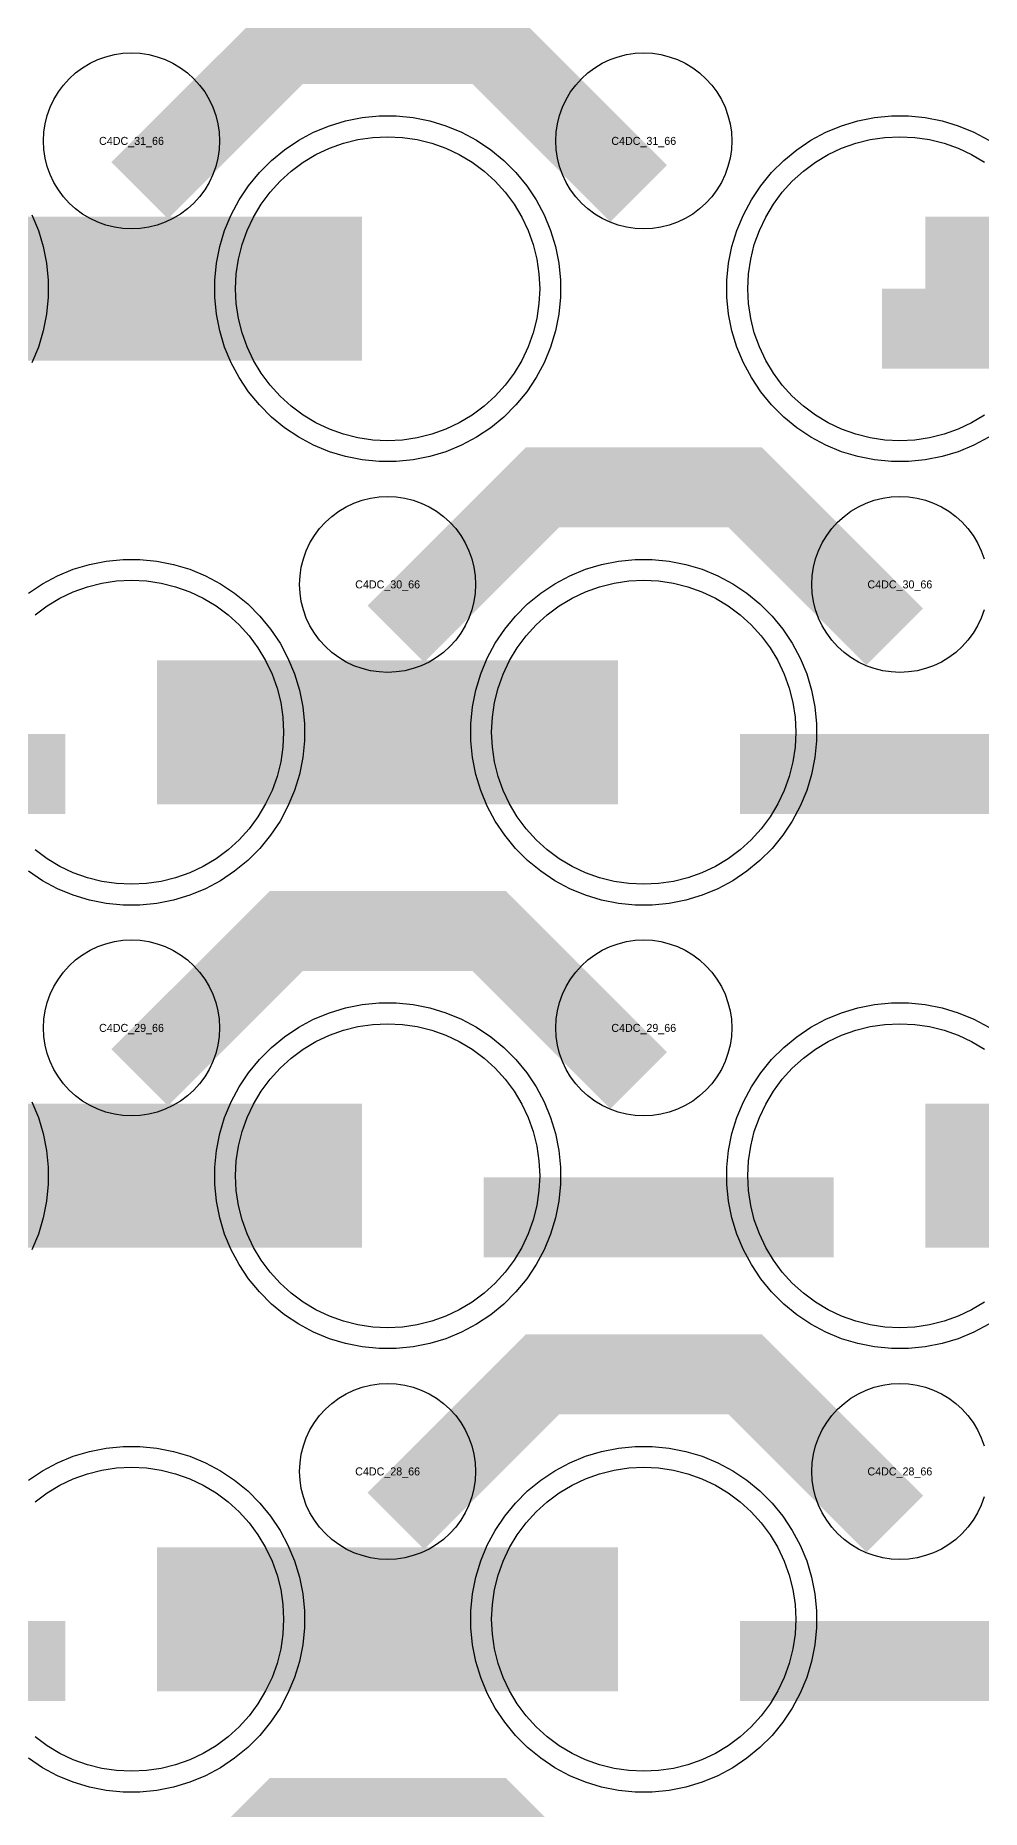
# Model space of a CAD drawing. Extents: x -11880 to 11880, y -14992 to 14992.
# Drawn here: x 9090 to 9386, y -11019 to -10465 of the extents above; entities that cross this region are included whole.
import ezdxf
from ezdxf.enums import TextEntityAlignment as Align

# ---------------------------------------------------------------- set-up
doc = ezdxf.new("R2010")
doc.units = 0
doc.header["$MEASUREMENT"] = 0
for name, color, linetype in [('GDS_775_DT_237', 138, 'CONTINUOUS'), ('RDL1_FS', 34, 'CONTINUOUS'), ('RDL_BS', 160, 'CONTINUOUS')]:
    doc.layers.add(name, color=color, linetype=linetype)

msp = doc.modelspace()

# ---------------------------------------------------------------- linework, layer by layer
at = {"layer": 'RDL1_FS'}
for points in [[(9200, -10591.589), (9195.343, -10591.36), (9190.732, -10590.676), (9186.209, -10589.544), (9181.819, -10587.972), (9177.605, -10585.98), (9173.605, -10583.582), (9169.86, -10580.804), (9166.406, -10577.674), (9163.276, -10574.22), (9160.498, -10570.475), (9158.1, -10566.475), (9156.108, -10562.261), (9154.536, -10557.871), (9153.404, -10553.348), (9152.72, -10548.737), (9152.491, -10544.08), (9152.72, -10539.423), (9153.404, -10534.812), (9154.536, -10530.289), (9156.108, -10525.899), (9158.1, -10521.685), (9160.498, -10517.685), (9163.276, -10513.94), (9166.406, -10510.486), (9169.86, -10507.356), (9173.605, -10504.578), (9177.605, -10502.18), (9181.819, -10500.188), (9186.209, -10498.616), (9190.732, -10497.484), (9195.343, -10496.8), (9200, -10496.571), (9204.657, -10496.8), (9209.268, -10497.484), (9213.791, -10498.616), (9218.181, -10500.188), (9222.395, -10502.18), (9226.395, -10504.578), (9230.14, -10507.356), (9233.594, -10510.486), (9236.724, -10513.94), (9239.502, -10517.685), (9241.9, -10521.685), (9243.892, -10525.899), (9245.464, -10530.289), (9246.596, -10534.812), (9247.28, -10539.423), (9247.509, -10544.08), (9247.28, -10548.737), (9246.596, -10553.348), (9245.464, -10557.871), (9243.892, -10562.261), (9241.9, -10566.475), (9239.502, -10570.475), (9236.724, -10574.22), (9233.594, -10577.674), (9230.14, -10580.804), (9226.395, -10583.582), (9222.395, -10585.98), (9218.181, -10587.972), (9213.791, -10589.544), (9209.268, -10590.676), (9204.657, -10591.36)], [(9200, -10868.714), (9195.343, -10868.485), (9190.732, -10867.801), (9186.209, -10866.669), (9181.819, -10865.097), (9177.605, -10863.105), (9173.605, -10860.707), (9169.86, -10857.929), (9166.406, -10854.799), (9163.276, -10851.345), (9160.498, -10847.6), (9158.1, -10843.6), (9156.108, -10839.386), (9154.536, -10834.996), (9153.404, -10830.473), (9152.72, -10825.862), (9152.491, -10821.205), (9152.72, -10816.548), (9153.404, -10811.937), (9154.536, -10807.414), (9156.108, -10803.024), (9158.1, -10798.81), (9160.498, -10794.81), (9163.276, -10791.065), (9166.406, -10787.611), (9169.86, -10784.481), (9173.605, -10781.703), (9177.605, -10779.305), (9181.819, -10777.313), (9186.209, -10775.741), (9190.732, -10774.609), (9195.343, -10773.925), (9200, -10773.696), (9204.657, -10773.925), (9209.268, -10774.609), (9213.791, -10775.741), (9218.181, -10777.313), (9222.395, -10779.305), (9226.395, -10781.703), (9230.14, -10784.481), (9233.594, -10787.611), (9236.724, -10791.065), (9239.502, -10794.81), (9241.9, -10798.81), (9243.892, -10803.024), (9245.464, -10807.414), (9246.596, -10811.937), (9247.28, -10816.548), (9247.509, -10821.205), (9247.28, -10825.862), (9246.596, -10830.473), (9245.464, -10834.996), (9243.892, -10839.386), (9241.9, -10843.6), (9239.502, -10847.6), (9236.724, -10851.345), (9233.594, -10854.799), (9230.14, -10857.929), (9226.395, -10860.707), (9222.395, -10863.105), (9218.181, -10865.097), (9213.791, -10866.669), (9209.268, -10867.801), (9204.657, -10868.485)]]:
    msp.add_lwpolyline(points, close=True, dxfattribs=at)
for points in [[(9386.395, -10583.582), (9382.395, -10585.98), (9378.181, -10587.972), (9373.791, -10589.544), (9369.268, -10590.676), (9364.657, -10591.36), (9360, -10591.589), (9355.343, -10591.36), (9350.732, -10590.676), (9346.209, -10589.544), (9341.819, -10587.972), (9337.605, -10585.98), (9333.605, -10583.582), (9329.86, -10580.804), (9326.406, -10577.674), (9323.276, -10574.22), (9320.498, -10570.475), (9318.1, -10566.475), (9316.108, -10562.261), (9314.536, -10557.871), (9313.404, -10553.348), (9312.72, -10548.737), (9312.491, -10544.08), (9312.72, -10539.423), (9313.404, -10534.812), (9314.536, -10530.289), (9316.108, -10525.899), (9318.1, -10521.685), (9320.498, -10517.685), (9323.276, -10513.94), (9326.406, -10510.486), (9329.86, -10507.356), (9333.605, -10504.578), (9337.605, -10502.18), (9341.819, -10500.188), (9346.209, -10498.616), (9350.732, -10497.484), (9355.343, -10496.8), (9360, -10496.571), (9364.657, -10496.8), (9369.268, -10497.484), (9373.791, -10498.616), (9378.181, -10500.188), (9382.395, -10502.18), (9386.395, -10504.578)], [(9386.395, -10860.707), (9382.395, -10863.105), (9378.181, -10865.097), (9373.791, -10866.669), (9369.268, -10867.801), (9364.657, -10868.485), (9360, -10868.714), (9355.343, -10868.485), (9350.732, -10867.801), (9346.209, -10866.669), (9341.819, -10865.097), (9337.605, -10863.105), (9333.605, -10860.707), (9329.86, -10857.929), (9326.406, -10854.799), (9323.276, -10851.345), (9320.498, -10847.6), (9318.1, -10843.6), (9316.108, -10839.386), (9314.536, -10834.996), (9313.404, -10830.473), (9312.72, -10825.862), (9312.491, -10821.205), (9312.72, -10816.548), (9313.404, -10811.937), (9314.536, -10807.414), (9316.108, -10803.024), (9318.1, -10798.81), (9320.498, -10794.81), (9323.276, -10791.065), (9326.406, -10787.611), (9329.86, -10784.481), (9333.605, -10781.703), (9337.605, -10779.305), (9341.819, -10777.313), (9346.209, -10775.741), (9350.732, -10774.609), (9355.343, -10773.925), (9360, -10773.696), (9364.657, -10773.925), (9369.268, -10774.609), (9373.791, -10775.741), (9378.181, -10777.313), (9382.395, -10779.305), (9386.395, -10781.703)]]:
    msp.add_lwpolyline(points, dxfattribs=at)
for points in [[(9048.002, -10544.08, 45, 45, 0), (9120.002, -10544.08, 45, 45, 0)], [(9120.002, -10544.08, 45, 45, 0), (9192.002, -10544.08, 45, 45, 0)], [(9368.002, -10544.08, 45, 45, 0), (9440.002, -10544.08, 45, 45, 0)], [(9048.002, -10821.205, 45, 45, 0), (9120.002, -10821.205, 45, 45, 0)], [(9120.002, -10821.205, 45, 45, 0), (9192.002, -10821.205, 45, 45, 0)], [(9368.002, -10821.205, 45, 45, 0), (9440.002, -10821.205, 45, 45, 0)]]:
    msp.add_lwpolyline(points, format="xyseb", dxfattribs=at)
at = {"layer": 'RDL1_FS', "color": 241, "true_color": 0xf7abae}
for points in [[(9089.86, -10645.916), (9093.605, -10643.138), (9097.605, -10640.74), (9101.819, -10638.748), (9106.209, -10637.176), (9110.732, -10636.044), (9115.343, -10635.36), (9120, -10635.131), (9124.657, -10635.36), (9129.268, -10636.044), (9133.791, -10637.176), (9138.181, -10638.748), (9142.395, -10640.74), (9146.395, -10643.138), (9150.14, -10645.916), (9153.594, -10649.046), (9156.724, -10652.5), (9159.502, -10656.245), (9161.9, -10660.245), (9163.892, -10664.459), (9165.464, -10668.849), (9166.596, -10673.372), (9167.28, -10677.983), (9167.509, -10682.64), (9167.28, -10687.297), (9166.596, -10691.908), (9165.464, -10696.431), (9163.892, -10700.821), (9161.9, -10705.035), (9159.502, -10709.035), (9156.724, -10712.78), (9153.594, -10716.234), (9150.14, -10719.364), (9146.395, -10722.142), (9142.395, -10724.54), (9138.181, -10726.532), (9133.791, -10728.104), (9129.268, -10729.236), (9124.657, -10729.92), (9120, -10730.149), (9115.343, -10729.92), (9110.732, -10729.236), (9106.209, -10728.104), (9101.819, -10726.532), (9097.605, -10724.54), (9093.605, -10722.142), (9089.86, -10719.364)], [(9089.86, -10923.046), (9093.605, -10920.268), (9097.605, -10917.87), (9101.819, -10915.878), (9106.209, -10914.306), (9110.732, -10913.174), (9115.343, -10912.49), (9120, -10912.261), (9124.657, -10912.49), (9129.268, -10913.174), (9133.791, -10914.306), (9138.181, -10915.878), (9142.395, -10917.87), (9146.395, -10920.268), (9150.14, -10923.046), (9153.594, -10926.176), (9156.724, -10929.63), (9159.502, -10933.375), (9161.9, -10937.375), (9163.892, -10941.589), (9165.464, -10945.979), (9166.596, -10950.502), (9167.28, -10955.113), (9167.509, -10959.77), (9167.28, -10964.427), (9166.596, -10969.038), (9165.464, -10973.561), (9163.892, -10977.951), (9161.9, -10982.165), (9159.502, -10986.165), (9156.724, -10989.91), (9153.594, -10993.364), (9150.14, -10996.494), (9146.395, -10999.272), (9142.395, -11001.67), (9138.181, -11003.662), (9133.791, -11005.234), (9129.268, -11006.366), (9124.657, -11007.05), (9120, -11007.279), (9115.343, -11007.05), (9110.732, -11006.366), (9106.209, -11005.234), (9101.819, -11003.662), (9097.605, -11001.67), (9093.605, -10999.272), (9089.86, -10996.494)]]:
    msp.add_lwpolyline(points, dxfattribs=at)
for points in [[(9280, -10730.149), (9275.343, -10729.92), (9270.732, -10729.236), (9266.209, -10728.104), (9261.819, -10726.532), (9257.605, -10724.54), (9253.605, -10722.142), (9249.86, -10719.364), (9246.406, -10716.234), (9243.276, -10712.78), (9240.498, -10709.035), (9238.1, -10705.035), (9236.108, -10700.821), (9234.536, -10696.431), (9233.404, -10691.908), (9232.72, -10687.297), (9232.491, -10682.64), (9232.72, -10677.983), (9233.404, -10673.372), (9234.536, -10668.849), (9236.108, -10664.459), (9238.1, -10660.245), (9240.498, -10656.245), (9243.276, -10652.5), (9246.406, -10649.046), (9249.86, -10645.916), (9253.605, -10643.138), (9257.605, -10640.74), (9261.819, -10638.748), (9266.209, -10637.176), (9270.732, -10636.044), (9275.343, -10635.36), (9280, -10635.131), (9284.657, -10635.36), (9289.268, -10636.044), (9293.791, -10637.176), (9298.181, -10638.748), (9302.395, -10640.74), (9306.395, -10643.138), (9310.14, -10645.916), (9313.594, -10649.046), (9316.724, -10652.5), (9319.502, -10656.245), (9321.9, -10660.245), (9323.892, -10664.459), (9325.464, -10668.849), (9326.596, -10673.372), (9327.28, -10677.983), (9327.509, -10682.64), (9327.28, -10687.297), (9326.596, -10691.908), (9325.464, -10696.431), (9323.892, -10700.821), (9321.9, -10705.035), (9319.502, -10709.035), (9316.724, -10712.78), (9313.594, -10716.234), (9310.14, -10719.364), (9306.395, -10722.142), (9302.395, -10724.54), (9298.181, -10726.532), (9293.791, -10728.104), (9289.268, -10729.236), (9284.657, -10729.92)], [(9280, -11007.279), (9275.343, -11007.05), (9270.732, -11006.366), (9266.209, -11005.234), (9261.819, -11003.662), (9257.605, -11001.67), (9253.605, -10999.272), (9249.86, -10996.494), (9246.406, -10993.364), (9243.276, -10989.91), (9240.498, -10986.165), (9238.1, -10982.165), (9236.108, -10977.951), (9234.536, -10973.561), (9233.404, -10969.038), (9232.72, -10964.427), (9232.491, -10959.77), (9232.72, -10955.113), (9233.404, -10950.502), (9234.536, -10945.979), (9236.108, -10941.589), (9238.1, -10937.375), (9240.498, -10933.375), (9243.276, -10929.63), (9246.406, -10926.176), (9249.86, -10923.046), (9253.605, -10920.268), (9257.605, -10917.87), (9261.819, -10915.878), (9266.209, -10914.306), (9270.732, -10913.174), (9275.343, -10912.49), (9280, -10912.261), (9284.657, -10912.49), (9289.268, -10913.174), (9293.791, -10914.306), (9298.181, -10915.878), (9302.395, -10917.87), (9306.395, -10920.268), (9310.14, -10923.046), (9313.594, -10926.176), (9316.724, -10929.63), (9319.502, -10933.375), (9321.9, -10937.375), (9323.892, -10941.589), (9325.464, -10945.979), (9326.596, -10950.502), (9327.28, -10955.113), (9327.509, -10959.77), (9327.28, -10964.427), (9326.596, -10969.038), (9325.464, -10973.561), (9323.892, -10977.951), (9321.9, -10982.165), (9319.502, -10986.165), (9316.724, -10989.91), (9313.594, -10993.364), (9310.14, -10996.494), (9306.395, -10999.272), (9302.395, -11001.67), (9298.181, -11003.662), (9293.791, -11005.234), (9289.268, -11006.366), (9284.657, -11007.05)]]:
    msp.add_lwpolyline(points, close=True, dxfattribs=at)
for points in [[(9128.002, -10682.64, 45, 45, 0), (9200.002, -10682.64, 45, 45, 0)], [(9200.002, -10682.64, 45, 45, 0), (9272.002, -10682.64, 45, 45, 0)], [(9128.002, -10959.77, 45, 45, 0), (9200.002, -10959.77, 45, 45, 0)], [(9200.002, -10959.77, 45, 45, 0), (9272.002, -10959.77, 45, 45, 0)]]:
    msp.add_lwpolyline(points, format="xyseb", dxfattribs=at)
at = {"layer": 'RDL_BS'}
for points in [[(9122.562, -10513.394, 25, 25, 0), (9168.377, -10467.579, 25, 25, 0), (9201.93, -10467.579, 25, 25, 0)], [(9278.401, -10514.293, 25, 25, 0), (9231.687, -10467.579, 25, 25, 0), (9201.929, -10467.579, 25, 25, 0)], [(9354.397, -10556.58, 25, 25, 0), (9532.5, -10556.58, 25, 25, 0)], [(9202.562, -10651.954, 25, 25, 0), (9248.377, -10606.139, 25, 25, 0), (9281.93, -10606.139, 25, 25, 0)], [(9358.401, -10652.853, 25, 25, 0), (9311.687, -10606.139, 25, 25, 0), (9281.929, -10606.139, 25, 25, 0)], [(9122.562, -10790.519, 25, 25, 0), (9168.377, -10744.704, 25, 25, 0), (9201.93, -10744.704, 25, 25, 0)], [(9278.401, -10791.418, 25, 25, 0), (9231.687, -10744.704, 25, 25, 0), (9201.929, -10744.704, 25, 25, 0)], [(9230.016, -10834.218, 25, 25, 0), (9339.281, -10834.218, 25, 25, 0)], [(9202.562, -10929.084, 25, 25, 0), (9248.377, -10883.269, 25, 25, 0), (9281.93, -10883.269, 25, 25, 0)], [(9358.401, -10929.983, 25, 25, 0), (9311.687, -10883.269, 25, 25, 0), (9281.929, -10883.269, 25, 25, 0)], [(9122.562, -11067.649, 25, 25, 0), (9168.377, -11021.834, 25, 25, 0), (9201.93, -11021.834, 25, 25, 0)], [(9278.401, -11068.548, 25, 25, 0), (9231.687, -11021.834, 25, 25, 0), (9201.929, -11021.834, 25, 25, 0)]]:
    msp.add_lwpolyline(points, format="xyseb", dxfattribs=at)
for points in [[(9120, -10525.386), (9117.307, -10525.254), (9114.635, -10524.858), (9112.016, -10524.201), (9109.481, -10523.294), (9107.044, -10522.142), (9104.72, -10520.749), (9102.557, -10519.146), (9100.558, -10517.334), (9098.746, -10515.335), (9097.143, -10513.172), (9095.75, -10510.848), (9094.598, -10508.411), (9093.691, -10505.876), (9093.034, -10503.257), (9092.638, -10500.585), (9092.506, -10497.892), (9092.638, -10495.199), (9093.034, -10492.527), (9093.691, -10489.908), (9094.598, -10487.373), (9095.75, -10484.936), (9097.143, -10482.612), (9098.746, -10480.449), (9100.558, -10478.45), (9102.557, -10476.638), (9104.72, -10475.035), (9107.044, -10473.642), (9109.481, -10472.49), (9112.016, -10471.583), (9114.635, -10470.926), (9117.307, -10470.53), (9120, -10470.398), (9122.693, -10470.53), (9125.365, -10470.926), (9127.984, -10471.583), (9130.519, -10472.49), (9132.956, -10473.642), (9135.28, -10475.035), (9137.443, -10476.638), (9139.442, -10478.45), (9141.254, -10480.449), (9142.857, -10482.612), (9144.25, -10484.936), (9145.402, -10487.373), (9146.309, -10489.908), (9146.966, -10492.527), (9147.362, -10495.199), (9147.494, -10497.892), (9147.362, -10500.585), (9146.966, -10503.257), (9146.309, -10505.876), (9145.402, -10508.411), (9144.25, -10510.848), (9142.857, -10513.172), (9141.254, -10515.335), (9139.442, -10517.334), (9137.443, -10519.146), (9135.28, -10520.749), (9132.956, -10522.142), (9130.519, -10523.294), (9127.984, -10524.201), (9125.365, -10524.858), (9122.693, -10525.254)], [(9280, -10525.386), (9277.307, -10525.254), (9274.635, -10524.858), (9272.016, -10524.201), (9269.481, -10523.294), (9267.044, -10522.142), (9264.72, -10520.749), (9262.557, -10519.146), (9260.558, -10517.334), (9258.746, -10515.335), (9257.143, -10513.172), (9255.75, -10510.848), (9254.598, -10508.411), (9253.691, -10505.876), (9253.034, -10503.257), (9252.638, -10500.585), (9252.506, -10497.892), (9252.638, -10495.199), (9253.034, -10492.527), (9253.691, -10489.908), (9254.598, -10487.373), (9255.75, -10484.936), (9257.143, -10482.612), (9258.746, -10480.449), (9260.558, -10478.45), (9262.557, -10476.638), (9264.72, -10475.035), (9267.044, -10473.642), (9269.481, -10472.49), (9272.016, -10471.583), (9274.635, -10470.926), (9277.307, -10470.53), (9280, -10470.398), (9282.693, -10470.53), (9285.365, -10470.926), (9287.984, -10471.583), (9290.519, -10472.49), (9292.956, -10473.642), (9295.28, -10475.035), (9297.443, -10476.638), (9299.442, -10478.45), (9301.254, -10480.449), (9302.857, -10482.612), (9304.25, -10484.936), (9305.402, -10487.373), (9306.309, -10489.908), (9306.966, -10492.527), (9307.362, -10495.199), (9307.494, -10497.892), (9307.362, -10500.585), (9306.966, -10503.257), (9306.309, -10505.876), (9305.402, -10508.411), (9304.25, -10510.848), (9302.857, -10513.172), (9301.254, -10515.335), (9299.442, -10517.334), (9297.443, -10519.146), (9295.28, -10520.749), (9292.956, -10522.142), (9290.519, -10523.294), (9287.984, -10524.201), (9285.365, -10524.858), (9282.693, -10525.254)], [(9197.356, -10598.08), (9192.062, -10597.563), (9186.835, -10596.517), (9181.795, -10594.986), (9176.885, -10592.955), (9172.223, -10590.463), (9167.809, -10587.516), (9163.708, -10584.154), (9159.926, -10580.372), (9156.564, -10576.271), (9153.617, -10571.857), (9151.125, -10567.195), (9149.094, -10562.285), (9147.563, -10557.245), (9146.517, -10552.018), (9146, -10546.724), (9146, -10541.436), (9146.517, -10536.142), (9147.563, -10530.915), (9149.094, -10525.875), (9151.125, -10520.965), (9153.617, -10516.303), (9156.564, -10511.889), (9159.926, -10507.788), (9163.708, -10504.006), (9167.809, -10500.644), (9172.223, -10497.697), (9176.885, -10495.205), (9181.795, -10493.174), (9186.835, -10491.643), (9192.062, -10490.597), (9197.356, -10490.08), (9202.644, -10490.08), (9207.938, -10490.597), (9213.165, -10491.643), (9218.205, -10493.174), (9223.115, -10495.205), (9227.777, -10497.697), (9232.191, -10500.644), (9236.292, -10504.006), (9240.074, -10507.788), (9243.436, -10511.889), (9246.383, -10516.303), (9248.875, -10520.965), (9250.906, -10525.875), (9252.437, -10530.915), (9253.483, -10536.142), (9254, -10541.436), (9254, -10546.724), (9253.483, -10552.018), (9252.437, -10557.245), (9250.906, -10562.285), (9248.875, -10567.195), (9246.383, -10571.857), (9243.436, -10576.271), (9240.074, -10580.372), (9236.292, -10584.154), (9232.191, -10587.516), (9227.777, -10590.463), (9223.115, -10592.955), (9218.205, -10594.986), (9213.165, -10596.517), (9207.938, -10597.563), (9202.644, -10598.08)], [(9200, -10663.946), (9197.307, -10663.814), (9194.635, -10663.418), (9192.016, -10662.761), (9189.481, -10661.854), (9187.044, -10660.702), (9184.72, -10659.309), (9182.557, -10657.706), (9180.558, -10655.894), (9178.746, -10653.895), (9177.143, -10651.732), (9175.75, -10649.408), (9174.598, -10646.971), (9173.691, -10644.436), (9173.034, -10641.817), (9172.638, -10639.145), (9172.506, -10636.452), (9172.638, -10633.759), (9173.034, -10631.087), (9173.691, -10628.468), (9174.598, -10625.933), (9175.75, -10623.496), (9177.143, -10621.172), (9178.746, -10619.009), (9180.558, -10617.01), (9182.557, -10615.198), (9184.72, -10613.595), (9187.044, -10612.202), (9189.481, -10611.05), (9192.016, -10610.143), (9194.635, -10609.486), (9197.307, -10609.09), (9200, -10608.958), (9202.693, -10609.09), (9205.365, -10609.486), (9207.984, -10610.143), (9210.519, -10611.05), (9212.956, -10612.202), (9215.28, -10613.595), (9217.443, -10615.198), (9219.442, -10617.01), (9221.254, -10619.009), (9222.857, -10621.172), (9224.25, -10623.496), (9225.402, -10625.933), (9226.309, -10628.468), (9226.966, -10631.087), (9227.362, -10633.759), (9227.494, -10636.452), (9227.362, -10639.145), (9226.966, -10641.817), (9226.309, -10644.436), (9225.402, -10646.971), (9224.25, -10649.408), (9222.857, -10651.732), (9221.254, -10653.895), (9219.442, -10655.894), (9217.443, -10657.706), (9215.28, -10659.309), (9212.956, -10660.702), (9210.519, -10661.854), (9207.984, -10662.761), (9205.365, -10663.418), (9202.693, -10663.814)], [(9120, -10802.511), (9117.307, -10802.379), (9114.635, -10801.983), (9112.016, -10801.326), (9109.481, -10800.419), (9107.044, -10799.267), (9104.72, -10797.874), (9102.557, -10796.271), (9100.558, -10794.459), (9098.746, -10792.46), (9097.143, -10790.297), (9095.75, -10787.973), (9094.598, -10785.536), (9093.691, -10783.001), (9093.034, -10780.382), (9092.638, -10777.71), (9092.506, -10775.017), (9092.638, -10772.324), (9093.034, -10769.652), (9093.691, -10767.033), (9094.598, -10764.498), (9095.75, -10762.061), (9097.143, -10759.737), (9098.746, -10757.574), (9100.558, -10755.575), (9102.557, -10753.763), (9104.72, -10752.16), (9107.044, -10750.767), (9109.481, -10749.615), (9112.016, -10748.708), (9114.635, -10748.051), (9117.307, -10747.655), (9120, -10747.523), (9122.693, -10747.655), (9125.365, -10748.051), (9127.984, -10748.708), (9130.519, -10749.615), (9132.956, -10750.767), (9135.28, -10752.16), (9137.443, -10753.763), (9139.442, -10755.575), (9141.254, -10757.574), (9142.857, -10759.737), (9144.25, -10762.061), (9145.402, -10764.498), (9146.309, -10767.033), (9146.966, -10769.652), (9147.362, -10772.324), (9147.494, -10775.017), (9147.362, -10777.71), (9146.966, -10780.382), (9146.309, -10783.001), (9145.402, -10785.536), (9144.25, -10787.973), (9142.857, -10790.297), (9141.254, -10792.46), (9139.442, -10794.459), (9137.443, -10796.271), (9135.28, -10797.874), (9132.956, -10799.267), (9130.519, -10800.419), (9127.984, -10801.326), (9125.365, -10801.983), (9122.693, -10802.379)], [(9280, -10802.511), (9277.307, -10802.379), (9274.635, -10801.983), (9272.016, -10801.326), (9269.481, -10800.419), (9267.044, -10799.267), (9264.72, -10797.874), (9262.557, -10796.271), (9260.558, -10794.459), (9258.746, -10792.46), (9257.143, -10790.297), (9255.75, -10787.973), (9254.598, -10785.536), (9253.691, -10783.001), (9253.034, -10780.382), (9252.638, -10777.71), (9252.506, -10775.017), (9252.638, -10772.324), (9253.034, -10769.652), (9253.691, -10767.033), (9254.598, -10764.498), (9255.75, -10762.061), (9257.143, -10759.737), (9258.746, -10757.574), (9260.558, -10755.575), (9262.557, -10753.763), (9264.72, -10752.16), (9267.044, -10750.767), (9269.481, -10749.615), (9272.016, -10748.708), (9274.635, -10748.051), (9277.307, -10747.655), (9280, -10747.523), (9282.693, -10747.655), (9285.365, -10748.051), (9287.984, -10748.708), (9290.519, -10749.615), (9292.956, -10750.767), (9295.28, -10752.16), (9297.443, -10753.763), (9299.442, -10755.575), (9301.254, -10757.574), (9302.857, -10759.737), (9304.25, -10762.061), (9305.402, -10764.498), (9306.309, -10767.033), (9306.966, -10769.652), (9307.362, -10772.324), (9307.494, -10775.017), (9307.362, -10777.71), (9306.966, -10780.382), (9306.309, -10783.001), (9305.402, -10785.536), (9304.25, -10787.973), (9302.857, -10790.297), (9301.254, -10792.46), (9299.442, -10794.459), (9297.443, -10796.271), (9295.28, -10797.874), (9292.956, -10799.267), (9290.519, -10800.419), (9287.984, -10801.326), (9285.365, -10801.983), (9282.693, -10802.379)], [(9197.356, -10875.205), (9192.062, -10874.688), (9186.835, -10873.642), (9181.795, -10872.111), (9176.885, -10870.08), (9172.223, -10867.588), (9167.809, -10864.641), (9163.708, -10861.279), (9159.926, -10857.497), (9156.564, -10853.396), (9153.617, -10848.982), (9151.125, -10844.32), (9149.094, -10839.41), (9147.563, -10834.37), (9146.517, -10829.143), (9146, -10823.849), (9146, -10818.561), (9146.517, -10813.267), (9147.563, -10808.04), (9149.094, -10803), (9151.125, -10798.09), (9153.617, -10793.428), (9156.564, -10789.014), (9159.926, -10784.913), (9163.708, -10781.131), (9167.809, -10777.769), (9172.223, -10774.822), (9176.885, -10772.33), (9181.795, -10770.299), (9186.835, -10768.768), (9192.062, -10767.722), (9197.356, -10767.205), (9202.644, -10767.205), (9207.938, -10767.722), (9213.165, -10768.768), (9218.205, -10770.299), (9223.115, -10772.33), (9227.777, -10774.822), (9232.191, -10777.769), (9236.292, -10781.131), (9240.074, -10784.913), (9243.436, -10789.014), (9246.383, -10793.428), (9248.875, -10798.09), (9250.906, -10803), (9252.437, -10808.04), (9253.483, -10813.267), (9254, -10818.561), (9254, -10823.849), (9253.483, -10829.143), (9252.437, -10834.37), (9250.906, -10839.41), (9248.875, -10844.32), (9246.383, -10848.982), (9243.436, -10853.396), (9240.074, -10857.497), (9236.292, -10861.279), (9232.191, -10864.641), (9227.777, -10867.588), (9223.115, -10870.08), (9218.205, -10872.111), (9213.165, -10873.642), (9207.938, -10874.688), (9202.644, -10875.205)], [(9200, -10941.076), (9197.307, -10940.944), (9194.635, -10940.548), (9192.016, -10939.891), (9189.481, -10938.984), (9187.044, -10937.832), (9184.72, -10936.439), (9182.557, -10934.836), (9180.558, -10933.024), (9178.746, -10931.025), (9177.143, -10928.862), (9175.75, -10926.538), (9174.598, -10924.101), (9173.691, -10921.566), (9173.034, -10918.947), (9172.638, -10916.275), (9172.506, -10913.582), (9172.638, -10910.889), (9173.034, -10908.217), (9173.691, -10905.598), (9174.598, -10903.063), (9175.75, -10900.626), (9177.143, -10898.302), (9178.746, -10896.139), (9180.558, -10894.14), (9182.557, -10892.328), (9184.72, -10890.725), (9187.044, -10889.332), (9189.481, -10888.18), (9192.016, -10887.273), (9194.635, -10886.616), (9197.307, -10886.22), (9200, -10886.088), (9202.693, -10886.22), (9205.365, -10886.616), (9207.984, -10887.273), (9210.519, -10888.18), (9212.956, -10889.332), (9215.28, -10890.725), (9217.443, -10892.328), (9219.442, -10894.14), (9221.254, -10896.139), (9222.857, -10898.302), (9224.25, -10900.626), (9225.402, -10903.063), (9226.309, -10905.598), (9226.966, -10908.217), (9227.362, -10910.889), (9227.494, -10913.582), (9227.362, -10916.275), (9226.966, -10918.947), (9226.309, -10921.566), (9225.402, -10924.101), (9224.25, -10926.538), (9222.857, -10928.862), (9221.254, -10931.025), (9219.442, -10933.024), (9217.443, -10934.836), (9215.28, -10936.439), (9212.956, -10937.832), (9210.519, -10938.984), (9207.984, -10939.891), (9205.365, -10940.548), (9202.693, -10940.944)]]:
    msp.add_lwpolyline(points, close=True, dxfattribs=at)
for points in [[(9387.777, -10590.463), (9383.115, -10592.955), (9378.205, -10594.986), (9373.165, -10596.517), (9367.938, -10597.563), (9362.644, -10598.08), (9357.356, -10598.08), (9352.062, -10597.563), (9346.835, -10596.517), (9341.795, -10594.986), (9336.885, -10592.955), (9332.223, -10590.463), (9327.809, -10587.516), (9323.708, -10584.154), (9319.926, -10580.372), (9316.564, -10576.271), (9313.617, -10571.857), (9311.125, -10567.195), (9309.094, -10562.285), (9307.563, -10557.245), (9306.517, -10552.018), (9306, -10546.724), (9306, -10541.436), (9306.517, -10536.142), (9307.563, -10530.915), (9309.094, -10525.875), (9311.125, -10520.965), (9313.617, -10516.303), (9316.564, -10511.889), (9319.926, -10507.788), (9323.708, -10504.006), (9327.809, -10500.644), (9332.223, -10497.697), (9336.885, -10495.205), (9341.795, -10493.174), (9346.835, -10491.643), (9352.062, -10490.597), (9357.356, -10490.08), (9362.644, -10490.08), (9367.938, -10490.597), (9373.165, -10491.643), (9378.205, -10493.174), (9383.115, -10495.205), (9387.777, -10497.697)], [(9088.875, -10520.965), (9090.906, -10525.875), (9092.437, -10530.915), (9093.483, -10536.142), (9094, -10541.436), (9094, -10546.724), (9093.483, -10552.018), (9092.437, -10557.245), (9090.906, -10562.285), (9088.875, -10567.195)], [(9386.309, -10644.436), (9385.402, -10646.971), (9384.25, -10649.408), (9382.857, -10651.732), (9381.254, -10653.895), (9379.442, -10655.894), (9377.443, -10657.706), (9375.28, -10659.309), (9372.956, -10660.702), (9370.519, -10661.854), (9367.984, -10662.761), (9365.365, -10663.418), (9362.693, -10663.814), (9360, -10663.946), (9357.307, -10663.814), (9354.635, -10663.418), (9352.016, -10662.761), (9349.481, -10661.854), (9347.044, -10660.702), (9344.72, -10659.309), (9342.557, -10657.706), (9340.558, -10655.894), (9338.746, -10653.895), (9337.143, -10651.732), (9335.75, -10649.408), (9334.598, -10646.971), (9333.691, -10644.436), (9333.034, -10641.817), (9332.638, -10639.145), (9332.506, -10636.452), (9332.638, -10633.759), (9333.034, -10631.087), (9333.691, -10628.468), (9334.598, -10625.933), (9335.75, -10623.496), (9337.143, -10621.172), (9338.746, -10619.009), (9340.558, -10617.01), (9342.557, -10615.198), (9344.72, -10613.595), (9347.044, -10612.202), (9349.481, -10611.05), (9352.016, -10610.143), (9354.635, -10609.486), (9357.307, -10609.09), (9360, -10608.958), (9362.693, -10609.09), (9365.365, -10609.486), (9367.984, -10610.143), (9370.519, -10611.05), (9372.956, -10612.202), (9375.28, -10613.595), (9377.443, -10615.198), (9379.442, -10617.01), (9381.254, -10619.009), (9382.857, -10621.172), (9384.25, -10623.496), (9385.402, -10625.933), (9386.309, -10628.468)], [(9387.777, -10867.588), (9383.115, -10870.08), (9378.205, -10872.111), (9373.165, -10873.642), (9367.938, -10874.688), (9362.644, -10875.205), (9357.356, -10875.205), (9352.062, -10874.688), (9346.835, -10873.642), (9341.795, -10872.111), (9336.885, -10870.08), (9332.223, -10867.588), (9327.809, -10864.641), (9323.708, -10861.279), (9319.926, -10857.497), (9316.564, -10853.396), (9313.617, -10848.982), (9311.125, -10844.32), (9309.094, -10839.41), (9307.563, -10834.37), (9306.517, -10829.143), (9306, -10823.849), (9306, -10818.561), (9306.517, -10813.267), (9307.563, -10808.04), (9309.094, -10803), (9311.125, -10798.09), (9313.617, -10793.428), (9316.564, -10789.014), (9319.926, -10784.913), (9323.708, -10781.131), (9327.809, -10777.769), (9332.223, -10774.822), (9336.885, -10772.33), (9341.795, -10770.299), (9346.835, -10768.768), (9352.062, -10767.722), (9357.356, -10767.205), (9362.644, -10767.205), (9367.938, -10767.722), (9373.165, -10768.768), (9378.205, -10770.299), (9383.115, -10772.33), (9387.777, -10774.822)], [(9088.875, -10798.09), (9090.906, -10803), (9092.437, -10808.04), (9093.483, -10813.267), (9094, -10818.561), (9094, -10823.849), (9093.483, -10829.143), (9092.437, -10834.37), (9090.906, -10839.41), (9088.875, -10844.32)], [(9386.309, -10921.566), (9385.402, -10924.101), (9384.25, -10926.538), (9382.857, -10928.862), (9381.254, -10931.025), (9379.442, -10933.024), (9377.443, -10934.836), (9375.28, -10936.439), (9372.956, -10937.832), (9370.519, -10938.984), (9367.984, -10939.891), (9365.365, -10940.548), (9362.693, -10940.944), (9360, -10941.076), (9357.307, -10940.944), (9354.635, -10940.548), (9352.016, -10939.891), (9349.481, -10938.984), (9347.044, -10937.832), (9344.72, -10936.439), (9342.557, -10934.836), (9340.558, -10933.024), (9338.746, -10931.025), (9337.143, -10928.862), (9335.75, -10926.538), (9334.598, -10924.101), (9333.691, -10921.566), (9333.034, -10918.947), (9332.638, -10916.275), (9332.506, -10913.582), (9332.638, -10910.889), (9333.034, -10908.217), (9333.691, -10905.598), (9334.598, -10903.063), (9335.75, -10900.626), (9337.143, -10898.302), (9338.746, -10896.139), (9340.558, -10894.14), (9342.557, -10892.328), (9344.72, -10890.725), (9347.044, -10889.332), (9349.481, -10888.18), (9352.016, -10887.273), (9354.635, -10886.616), (9357.307, -10886.22), (9360, -10886.088), (9362.693, -10886.22), (9365.365, -10886.616), (9367.984, -10887.273), (9370.519, -10888.18), (9372.956, -10889.332), (9375.28, -10890.725), (9377.443, -10892.328), (9379.442, -10894.14), (9381.254, -10896.139), (9382.857, -10898.302), (9384.25, -10900.626), (9385.402, -10903.063), (9386.309, -10905.598)]]:
    msp.add_lwpolyline(points, dxfattribs=at)
at = {"layer": 'RDL_BS', "color": 241, "true_color": 0xf7abae}
for points in [[(9087.809, -10639.204), (9092.223, -10636.257), (9096.885, -10633.765), (9101.795, -10631.734), (9106.835, -10630.203), (9112.062, -10629.157), (9117.356, -10628.64), (9122.644, -10628.64), (9127.938, -10629.157), (9133.165, -10630.203), (9138.205, -10631.734), (9143.115, -10633.765), (9147.777, -10636.257), (9152.191, -10639.204), (9156.292, -10642.566), (9160.074, -10646.348), (9163.436, -10650.449), (9166.383, -10654.863), (9168.875, -10659.525), (9170.906, -10664.435), (9172.437, -10669.475), (9173.483, -10674.702), (9174, -10679.996), (9174, -10685.284), (9173.483, -10690.578), (9172.437, -10695.805), (9170.906, -10700.845), (9168.875, -10705.755), (9166.383, -10710.417), (9163.436, -10714.831), (9160.074, -10718.932), (9156.292, -10722.714), (9152.191, -10726.076), (9147.777, -10729.023), (9143.115, -10731.515), (9138.205, -10733.546), (9133.165, -10735.077), (9127.938, -10736.123), (9122.644, -10736.64), (9117.356, -10736.64), (9112.062, -10736.123), (9106.835, -10735.077), (9101.795, -10733.546), (9096.885, -10731.515), (9092.223, -10729.023), (9087.809, -10726.076)], [(9087.809, -10916.334), (9092.223, -10913.387), (9096.885, -10910.895), (9101.795, -10908.864), (9106.835, -10907.333), (9112.062, -10906.287), (9117.356, -10905.77), (9122.644, -10905.77), (9127.938, -10906.287), (9133.165, -10907.333), (9138.205, -10908.864), (9143.115, -10910.895), (9147.777, -10913.387), (9152.191, -10916.334), (9156.292, -10919.696), (9160.074, -10923.478), (9163.436, -10927.579), (9166.383, -10931.993), (9168.875, -10936.655), (9170.906, -10941.565), (9172.437, -10946.605), (9173.483, -10951.832), (9174, -10957.126), (9174, -10962.414), (9173.483, -10967.708), (9172.437, -10972.935), (9170.906, -10977.975), (9168.875, -10982.885), (9166.383, -10987.547), (9163.436, -10991.961), (9160.074, -10996.062), (9156.292, -10999.844), (9152.191, -11003.206), (9147.777, -11006.153), (9143.115, -11008.645), (9138.205, -11010.676), (9133.165, -11012.207), (9127.938, -11013.253), (9122.644, -11013.77), (9117.356, -11013.77), (9112.062, -11013.253), (9106.835, -11012.207), (9101.795, -11010.676), (9096.885, -11008.645), (9092.223, -11006.153), (9087.809, -11003.206)]]:
    msp.add_lwpolyline(points, dxfattribs=at)
for points in [[(9277.356, -10736.64), (9272.062, -10736.123), (9266.835, -10735.077), (9261.795, -10733.546), (9256.885, -10731.515), (9252.223, -10729.023), (9247.809, -10726.076), (9243.708, -10722.714), (9239.926, -10718.932), (9236.564, -10714.831), (9233.617, -10710.417), (9231.125, -10705.755), (9229.094, -10700.845), (9227.563, -10695.805), (9226.517, -10690.578), (9226, -10685.284), (9226, -10679.996), (9226.517, -10674.702), (9227.563, -10669.475), (9229.094, -10664.435), (9231.125, -10659.525), (9233.617, -10654.863), (9236.564, -10650.449), (9239.926, -10646.348), (9243.708, -10642.566), (9247.809, -10639.204), (9252.223, -10636.257), (9256.885, -10633.765), (9261.795, -10631.734), (9266.835, -10630.203), (9272.062, -10629.157), (9277.356, -10628.64), (9282.644, -10628.64), (9287.938, -10629.157), (9293.165, -10630.203), (9298.205, -10631.734), (9303.115, -10633.765), (9307.777, -10636.257), (9312.191, -10639.204), (9316.292, -10642.566), (9320.074, -10646.348), (9323.436, -10650.449), (9326.383, -10654.863), (9328.875, -10659.525), (9330.906, -10664.435), (9332.437, -10669.475), (9333.483, -10674.702), (9334, -10679.996), (9334, -10685.284), (9333.483, -10690.578), (9332.437, -10695.805), (9330.906, -10700.845), (9328.875, -10705.755), (9326.383, -10710.417), (9323.436, -10714.831), (9320.074, -10718.932), (9316.292, -10722.714), (9312.191, -10726.076), (9307.777, -10729.023), (9303.115, -10731.515), (9298.205, -10733.546), (9293.165, -10735.077), (9287.938, -10736.123), (9282.644, -10736.64)], [(9277.356, -11013.77), (9272.062, -11013.253), (9266.835, -11012.207), (9261.795, -11010.676), (9256.885, -11008.645), (9252.223, -11006.153), (9247.809, -11003.206), (9243.708, -10999.844), (9239.926, -10996.062), (9236.564, -10991.961), (9233.617, -10987.547), (9231.125, -10982.885), (9229.094, -10977.975), (9227.563, -10972.935), (9226.517, -10967.708), (9226, -10962.414), (9226, -10957.126), (9226.517, -10951.832), (9227.563, -10946.605), (9229.094, -10941.565), (9231.125, -10936.655), (9233.617, -10931.993), (9236.564, -10927.579), (9239.926, -10923.478), (9243.708, -10919.696), (9247.809, -10916.334), (9252.223, -10913.387), (9256.885, -10910.895), (9261.795, -10908.864), (9266.835, -10907.333), (9272.062, -10906.287), (9277.356, -10905.77), (9282.644, -10905.77), (9287.938, -10906.287), (9293.165, -10907.333), (9298.205, -10908.864), (9303.115, -10910.895), (9307.777, -10913.387), (9312.191, -10916.334), (9316.292, -10919.696), (9320.074, -10923.478), (9323.436, -10927.579), (9326.383, -10931.993), (9328.875, -10936.655), (9330.906, -10941.565), (9332.437, -10946.605), (9333.483, -10951.832), (9334, -10957.126), (9334, -10962.414), (9333.483, -10967.708), (9332.437, -10972.935), (9330.906, -10977.975), (9328.875, -10982.885), (9326.383, -10987.547), (9323.436, -10991.961), (9320.074, -10996.062), (9316.292, -10999.844), (9312.191, -11003.206), (9307.777, -11006.153), (9303.115, -11008.645), (9298.205, -11010.676), (9293.165, -11012.207), (9287.938, -11013.253), (9282.644, -11013.77)]]:
    msp.add_lwpolyline(points, close=True, dxfattribs=at)
for points in [[(8990.016, -10695.653, 25, 25, 0), (9099.281, -10695.653, 25, 25, 0)], [(9310.016, -10695.653, 25, 25, 0), (9419.281, -10695.653, 25, 25, 0)], [(8990.016, -10972.783, 25, 25, 0), (9099.281, -10972.783, 25, 25, 0)], [(9310.016, -10972.783, 25, 25, 0), (9419.281, -10972.783, 25, 25, 0)]]:
    msp.add_lwpolyline(points, format="xyseb", dxfattribs=at)

# ---------------------------------------------------------------- texts
at = {"layer": 'GDS_775_DT_237'}
for s, p in [('C4DC_31_66', (9120, -10497.892)), ('C4DC_31_66', (9120, -10497.892)), ('C4DC_31_66', (9280, -10497.892)), ('C4DC_31_66', (9280, -10497.892)), ('C4DC_30_66', (9200, -10636.452)), ('C4DC_30_66', (9200, -10636.452)), ('C4DC_30_66', (9360, -10636.452)), ('C4DC_30_66', (9360, -10636.452)), ('C4DC_29_66', (9120, -10775.017)), ('C4DC_29_66', (9120, -10775.017)), ('C4DC_29_66', (9280, -10775.017)), ('C4DC_29_66', (9280, -10775.017)), ('C4DC_28_66', (9200, -10913.582)), ('C4DC_28_66', (9200, -10913.582)), ('C4DC_28_66', (9360, -10913.582)), ('C4DC_28_66', (9360, -10913.582))]:
    msp.add_text(s, height=2.5, dxfattribs=at).set_placement(p, align=Align.MIDDLE_CENTER)

doc.saveas('drawing.dxf')
